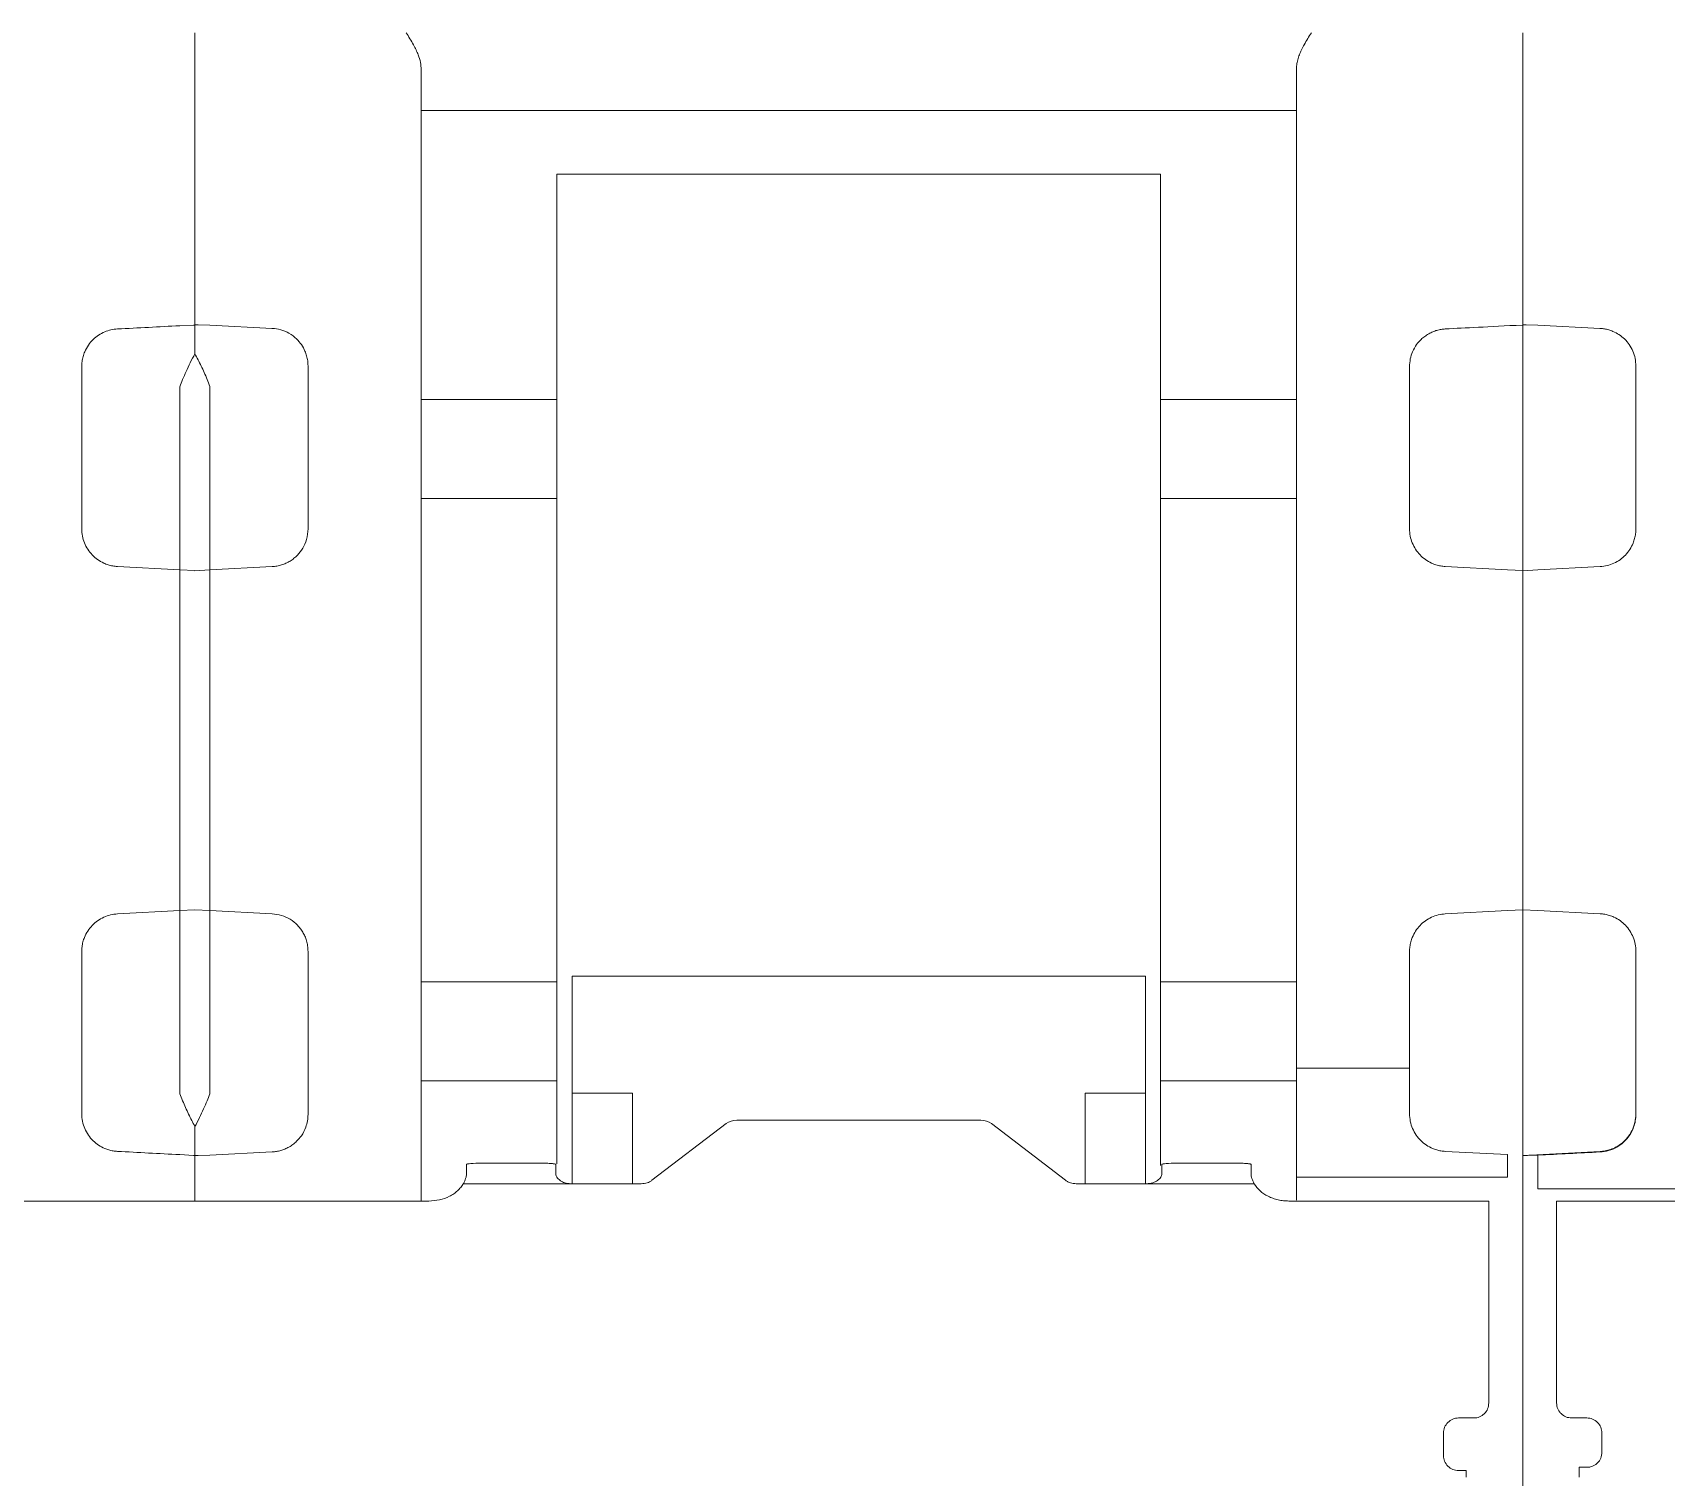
# Model space of a CAD drawing. Header units: millimetres. Extents: x 1359 to 3577, y 1336 to 3557.
# Drawn here: x 2009.12 to 2030.77, y 2945.63 to 2964.79 of the extents above; entities that cross this region are included whole.
import ezdxf

# ---------------------------------------------------------------- set-up
doc = ezdxf.new("R2010")
doc.units = ezdxf.units.MM
doc.layers.add('000-PI-Oprema', color=30, linetype='Continuous', lineweight=5)

msp = doc.modelspace()

# ---------------------------------------------------------------- linework, layer by layer
at = {"layer": '000-PI-Oprema', "color": 0, "lineweight": 0}
for p, q in [((2011.271, 2964.789), (2011.271, 2963.547)), ((2025.871, 2963.758), (2014.271, 2963.758)), ((2011.271, 2963.547), (2011.271, 2960.914)), ((2016.071, 2962.088), (2016.071, 2962.912)), ((2024.071, 2962.912), (2016.071, 2962.912)), ((2024.071, 2962.912), (2024.071, 2962.088)), ((2016.071, 2962.088), (2016.071, 2959.923)), ((2024.071, 2959.923), (2024.071, 2962.088)), ((2011.071, 2960.903), (2011.252, 2960.912)), ((2011.317, 2960.913), (2011.289, 2960.914)), ((2011.471, 2960.908), (2011.317, 2960.913)), ((2012.297, 2960.867), (2011.471, 2960.91)), ((2028.917, 2960.913), (2028.889, 2960.914)), ((2029.071, 2960.908), (2028.917, 2960.913)), ((2029.897, 2960.867), (2029.071, 2960.91)), ((2029.071, 2960.908), (2029.071, 2960.91)), ((2012.297, 2960.867), (2012.297, 2960.861)), ((2029.897, 2960.861), (2029.897, 2960.867)), ((2028.871, 2957.654), (2028.871, 2960.531)), ((2028.871, 2960.53), (2028.871, 2957.656)), ((2011.071, 2960.094), (2011.071, 2957.667)), ((2011.471, 2957.665), (2011.471, 2960.096)), ((2014.271, 2959.923), (2016.071, 2959.923)), ((2016.071, 2959.923), (2016.071, 2958.612)), ((2024.071, 2958.612), (2024.071, 2959.923)), ((2024.071, 2959.923), (2025.871, 2959.923)), ((2016.071, 2958.612), (2014.271, 2958.612)), ((2016.071, 2958.612), (2016.071, 2952.2)), ((2024.071, 2952.2), (2024.071, 2958.612)), ((2025.871, 2958.612), (2024.071, 2958.612)), ((2011.071, 2957.667), (2010.245, 2957.71)), ((2011.071, 2957.667), (2011.271, 2957.656)), ((2011.471, 2957.665), (2011.271, 2957.654)), ((2012.297, 2957.708), (2011.471, 2957.665)), ((2027.845, 2957.71), (2028.671, 2957.667)), ((2028.671, 2957.667), (2028.871, 2957.656)), ((2028.871, 2957.654), (2029.071, 2957.665)), ((2029.071, 2957.665), (2029.897, 2957.708)), ((2010.245, 2953.103), (2011.071, 2953.146)), ((2011.271, 2953.156), (2011.071, 2953.146)), ((2011.071, 2953.146), (2011.071, 2950.718)), ((2011.271, 2953.158), (2011.471, 2953.148)), ((2011.471, 2953.148), (2012.297, 2953.104)), ((2011.471, 2950.716), (2011.471, 2953.148)), ((2028.671, 2953.146), (2027.845, 2953.103)), ((2028.871, 2953.156), (2028.671, 2953.146)), ((2029.071, 2953.148), (2028.871, 2953.158)), ((2028.871, 2952.106), (2028.871, 2953.158)), ((2028.871, 2953.156), (2028.871, 2951.983)), ((2029.897, 2953.104), (2029.071, 2953.148)), ((2016.271, 2950.726), (2016.271, 2952.277)), ((2016.271, 2952.277), (2023.871, 2952.277)), ((2023.871, 2952.277), (2023.871, 2950.726)), ((2024.071, 2952.278), (2024.066, 2952.278)), ((2014.271, 2952.2), (2016.071, 2952.2)), ((2016.071, 2952.2), (2016.071, 2950.89)), ((2024.071, 2950.89), (2024.071, 2952.2)), ((2024.071, 2952.2), (2025.871, 2952.2)), ((2027.371, 2951.056), (2025.871, 2951.056)), ((2016.071, 2950.89), (2014.271, 2950.89)), ((2016.071, 2950.89), (2016.071, 2949.786)), ((2016.271, 2950.726), (2017.071, 2950.726)), ((2016.271, 2949.524), (2016.271, 2950.726)), ((2017.071, 2950.726), (2017.071, 2949.524)), ((2023.071, 2950.726), (2023.871, 2950.726)), ((2023.071, 2949.524), (2023.071, 2950.726)), ((2023.871, 2950.726), (2023.871, 2949.524)), ((2024.071, 2949.765), (2024.071, 2950.89)), ((2024.071, 2950.89), (2025.871, 2950.89)), ((2017.33, 2949.569), (2018.313, 2950.322)), ((2018.454, 2950.367), (2021.688, 2950.367)), ((2021.83, 2950.322), (2022.813, 2949.569)), ((2011.252, 2949.9), (2011.071, 2949.91)), ((2011.271, 2949.899), (2011.271, 2949.294)), ((2011.317, 2949.899), (2011.471, 2949.904)), ((2011.471, 2949.902), (2012.297, 2949.945)), ((2011.471, 2949.904), (2011.471, 2949.902)), ((2027.845, 2949.953), (2028.671, 2949.91)), ((2028.889, 2949.898), (2029.897, 2949.951)), ((2029.071, 2949.902), (2029.071, 2949.904)), ((2029.897, 2949.945), (2029.897, 2949.951)), ((2014.871, 2949.701), (2014.871, 2949.779)), ((2015.854, 2949.797), (2015.071, 2949.797)), ((2016.054, 2949.779), (2016.054, 2949.701)), ((2024.088, 2949.701), (2024.088, 2949.779)), ((2025.072, 2949.797), (2024.288, 2949.797)), ((2025.272, 2949.779), (2025.272, 2949.701)), ((2025.871, 2949.306), (2025.871, 2949.729)), ((2014.271, 2949.577), (2014.271, 2949.294)), ((2014.829, 2949.524), (2016.254, 2949.524)), ((2017.188, 2949.524), (2016.254, 2949.524)), ((2023.888, 2949.524), (2022.954, 2949.524)), ((2025.313, 2949.524), (2023.888, 2949.524)), ((2028.671, 2949.61), (2025.871, 2949.61)), ((2031.671, 2949.454), (2029.071, 2949.454)), ((2008.172, 2949.294), (2014.371, 2949.294)), ((2025.772, 2949.294), (2028.421, 2949.294)), ((2028.421, 2949.294), (2028.421, 2948.682)), ((2029.321, 2948.682), (2029.321, 2949.294)), ((2029.321, 2949.294), (2031.971, 2949.294)), ((2028.421, 2946.616), (2028.421, 2948.025)), ((2029.321, 2948.025), (2029.321, 2946.616)), ((2028.221, 2946.417), (2028.021, 2946.417)), ((2029.721, 2946.417), (2029.521, 2946.417)), ((2027.821, 2946.217), (2027.821, 2945.919)), ((2029.921, 2945.968), (2029.921, 2946.217)), ((2028.871, 2945.706), (2028.871, 2946.023)), ((2028.871, 2946.023), (2028.871, 2945.856)), ((2029.621, 2945.763), (2029.721, 2945.763)), ((2029.621, 2945.719), (2029.621, 2945.763)), ((2028.021, 2945.719), (2028.121, 2945.719)), ((2028.121, 2945.63), (2028.121, 2945.719)), ((2028.871, 2944.432), (2028.871, 2945.706)), ((2028.871, 2945.706), (2028.871, 2943.509)), ((2029.621, 2945.719), (2029.621, 2945.63))]:
    msp.add_line(p, q, dxfattribs=at)
for points, knots in [([(2014.071, 2964.789), (2014.105, 2964.736), (2014.152, 2964.662), (2014.203, 2964.562), (2014.237, 2964.485), (2014.264, 2964.398), (2014.269, 2964.331), (2014.271, 2964.299)], [0, 0, 0, 0, 0.350596, 0.493868, 0.625405, 0.821427, 1, 1, 1, 1]), ([(2025.871, 2964.299), (2025.872, 2964.32), (2025.874, 2964.364), (2025.889, 2964.43), (2025.91, 2964.496), (2025.94, 2964.563), (2025.991, 2964.662), (2026.038, 2964.737), (2026.071, 2964.789)], [0, 0, 0, 0, 0.117336, 0.242611, 0.377617, 0.505972, 0.652001, 1, 1, 1, 1]), ([(2028.871, 2963.547), (2028.871, 2963.561), (2028.871, 2963.587), (2028.871, 2963.634), (2028.871, 2963.687), (2028.871, 2963.767), (2028.871, 2963.882), (2028.871, 2964.042), (2028.871, 2964.218), (2028.871, 2964.405), (2028.871, 2964.596), (2028.871, 2964.725), (2028.871, 2964.789)], [0, 0, 0, 0, 0.061391, 0.122427, 0.18342, 0.24468, 0.372209, 0.500076, 0.627605, 0.755472, 0.877481, 1, 1, 1, 1]), ([(2028.871, 2964.789), (2028.871, 2964.757), (2028.871, 2964.693), (2028.871, 2964.597), (2028.871, 2964.502), (2028.871, 2964.375), (2028.871, 2964.219), (2028.871, 2964.042), (2028.871, 2963.882), (2028.871, 2963.745), (2028.871, 2963.63), (2028.871, 2963.575), (2028.871, 2963.547)], [0, 0, 0, 0, 0.061391, 0.122427, 0.18342, 0.24468, 0.372209, 0.500076, 0.627605, 0.755472, 0.877481, 1, 1, 1, 1]), ([(2014.271, 2964.299), (2014.271, 2964.283), (2014.271, 2964.252), (2014.271, 2964.21), (2014.271, 2964.174), (2014.271, 2964.155), (2014.271, 2964.145)], [0, 0, 0, 0, 0.251193, 0.5, 0.748807, 1, 1, 1, 1]), ([(2025.871, 2964.145), (2025.871, 2964.155), (2025.871, 2964.174), (2025.871, 2964.21), (2025.871, 2964.252), (2025.871, 2964.283), (2025.871, 2964.299)], [0, 0, 0, 0, 0.251193, 0.5, 0.748807, 1, 1, 1, 1]), ([(2014.271, 2964.145), (2014.271, 2964.105), (2014.271, 2964.024), (2014.271, 2963.893), (2014.271, 2963.753), (2014.271, 2963.606), (2014.271, 2963.45), (2014.271, 2963.285), (2014.271, 2963.113), (2014.271, 2962.872), (2014.271, 2962.553), (2014.271, 2962.142), (2014.271, 2961.705), (2014.271, 2961.392), (2014.271, 2961.235)], [0, 0, 0, 0, 0.062736, 0.125281, 0.187695, 0.250043, 0.312387, 0.374792, 0.437318, 0.500031, 0.625212, 0.749931, 0.874692, 1, 1, 1, 1]), ([(2025.871, 2961.083), (2025.871, 2961.167), (2025.871, 2961.333), (2025.871, 2961.575), (2025.871, 2961.81), (2025.871, 2962.037), (2025.871, 2962.257), (2025.871, 2962.47), (2025.871, 2962.676), (2025.871, 2962.94), (2025.871, 2963.249), (2025.871, 2963.585), (2025.871, 2963.889), (2025.871, 2964.06), (2025.871, 2964.145)], [0, 0, 0, 0, 0.062754, 0.125301, 0.187708, 0.250043, 0.312375, 0.374772, 0.437302, 0.500033, 0.625237, 0.749935, 0.874674, 1, 1, 1, 1]), ([(2028.871, 2960.914), (2028.871, 2960.985), (2028.871, 2961.128), (2028.871, 2961.334), (2028.871, 2961.535), (2028.871, 2961.73), (2028.871, 2961.918), (2028.871, 2962.101), (2028.871, 2962.277), (2028.871, 2962.504), (2028.871, 2962.77), (2028.871, 2963.06), (2028.871, 2963.323), (2028.871, 2963.472), (2028.871, 2963.547)], [0, 0, 0, 0, 0.062728, 0.125271, 0.18769, 0.250045, 0.312396, 0.374804, 0.437328, 0.500029, 0.625194, 0.749922, 0.874696, 1, 1, 1, 1]), ([(2028.871, 2963.547), (2028.871, 2963.511), (2028.871, 2963.437), (2028.871, 2963.317), (2028.871, 2963.191), (2028.871, 2963.057), (2028.871, 2962.915), (2028.871, 2962.766), (2028.871, 2962.61), (2028.871, 2962.392), (2028.871, 2962.104), (2028.871, 2961.731), (2028.871, 2961.336), (2028.871, 2961.054), (2028.871, 2960.912)], [0, 0, 0, 0, 0.062728, 0.125272, 0.18769, 0.250045, 0.312396, 0.374803, 0.437328, 0.500029, 0.625194, 0.749922, 0.874696, 1, 1, 1, 1]), ([(2014.271, 2961.235), (2014.271, 2961.171), (2014.271, 2961.044), (2014.271, 2960.845), (2014.271, 2960.643), (2014.271, 2960.435), (2014.271, 2960.223), (2014.271, 2960.006), (2014.271, 2959.784), (2014.271, 2959.633), (2014.271, 2959.558)], [0, 0, 0, 0, 0.12575, 0.250858, 0.375537, 0.5, 0.624463, 0.749142, 0.87425, 1, 1, 1, 1]), ([(2025.871, 2959.69), (2025.871, 2959.761), (2025.871, 2959.903), (2025.871, 2960.111), (2025.871, 2960.315), (2025.871, 2960.514), (2025.871, 2960.709), (2025.871, 2960.899), (2025.871, 2961.022), (2025.871, 2961.083)], [0, 0, 0, 0, 0.143512, 0.28637, 0.428834, 0.571166, 0.71363, 0.856488, 1, 1, 1, 1]), ([(2009.771, 2960.36), (2009.772, 2960.383), (2009.774, 2960.428), (2009.788, 2960.494), (2009.814, 2960.568), (2009.857, 2960.646), (2009.919, 2960.72), (2009.993, 2960.779), (2010.074, 2960.822), (2010.158, 2960.851), (2010.216, 2960.857), (2010.245, 2960.86)], [0, 0, 0, 0, 0.093221, 0.185813, 0.279137, 0.41434, 0.546905, 0.668022, 0.785627, 0.893606, 1, 1, 1, 1]), ([(2012.771, 2960.369), (2012.77, 2960.392), (2012.769, 2960.437), (2012.754, 2960.503), (2012.729, 2960.576), (2012.686, 2960.653), (2012.617, 2960.735), (2012.525, 2960.804), (2012.413, 2960.853), (2012.335, 2960.863), (2012.297, 2960.867)], [0, 0, 0, 0, 0.092601, 0.18543, 0.278489, 0.413813, 0.545287, 0.709927, 0.860804, 1, 1, 1, 1]), ([(2027.845, 2960.86), (2027.827, 2960.858), (2027.789, 2960.855), (2027.733, 2960.842), (2027.678, 2960.823), (2027.623, 2960.796), (2027.571, 2960.762), (2027.516, 2960.715), (2027.458, 2960.648), (2027.41, 2960.561), (2027.377, 2960.462), (2027.373, 2960.394), (2027.371, 2960.36)], [0, 0, 0, 0, 0.067869, 0.138425, 0.211987, 0.288836, 0.369219, 0.453352, 0.573685, 0.721104, 0.860335, 1, 1, 1, 1]), ([(2029.897, 2960.867), (2029.917, 2960.865), (2029.956, 2960.862), (2030.012, 2960.849), (2030.078, 2960.825), (2030.15, 2960.786), (2030.224, 2960.727), (2030.287, 2960.653), (2030.334, 2960.566), (2030.365, 2960.47), (2030.369, 2960.403), (2030.371, 2960.369)], [0, 0, 0, 0, 0.071618, 0.143308, 0.216363, 0.334035, 0.455285, 0.587191, 0.721903, 0.860899, 1, 1, 1, 1]), ([(2011.071, 2960.094), (2011.084, 2960.126), (2011.111, 2960.195), (2011.157, 2960.301), (2011.211, 2960.417), (2011.25, 2960.491), (2011.271, 2960.53)], [0, 0, 0, 0, 0.193415, 0.424448, 0.693252, 1, 1, 1, 1]), ([(2011.471, 2960.096), (2011.459, 2960.128), (2011.434, 2960.191), (2011.395, 2960.282), (2011.355, 2960.369), (2011.313, 2960.453), (2011.285, 2960.505), (2011.271, 2960.531)], [0, 0, 0, 0, 0.194202, 0.390464, 0.589612, 0.792498, 1, 1, 1, 1]), ([(2027.371, 2960.36), (2027.371, 2960.295), (2027.371, 2960.163), (2027.371, 2959.962), (2027.371, 2959.825), (2027.371, 2959.757)], [0, 0, 0, 0, 0.333419, 0.666581, 1, 1, 1, 1]), ([(2025.871, 2951.123), (2025.871, 2951.237), (2025.871, 2951.465), (2025.871, 2951.81), (2025.871, 2952.158), (2025.871, 2952.508), (2025.871, 2952.862), (2025.871, 2953.459), (2025.871, 2954.306), (2025.871, 2955.406), (2025.871, 2956.506), (2025.871, 2957.473), (2025.871, 2958.305), (2025.871, 2959.005), (2025.871, 2959.461), (2025.871, 2959.69)], [0, 0, 0, 0, 0.041431, 0.082793, 0.124119, 0.165441, 0.206793, 0.248207, 0.374079, 0.500012, 0.625883, 0.751817, 0.834548, 0.917188, 1, 1, 1, 1]), ([(2027.371, 2959.757), (2027.371, 2959.655), (2027.371, 2959.452), (2027.371, 2959.145), (2027.371, 2958.835), (2027.371, 2958.523), (2027.371, 2958.314), (2027.371, 2958.209)], [0, 0, 0, 0, 0.200123, 0.400061, 0.599939, 0.799877, 1, 1, 1, 1]), ([(2030.371, 2958.207), (2030.371, 2958.327), (2030.371, 2958.566), (2030.371, 2958.921), (2030.371, 2959.274), (2030.371, 2959.506), (2030.371, 2959.622)], [0, 0, 0, 0, 0.2501, 0.5, 0.7499, 1, 1, 1, 1]), ([(2014.271, 2959.558), (2014.271, 2959.447), (2014.271, 2959.225), (2014.271, 2958.89), (2014.271, 2958.552), (2014.271, 2958.212), (2014.271, 2957.87), (2014.271, 2957.291), (2014.271, 2956.471), (2014.271, 2955.406), (2014.271, 2954.342), (2014.271, 2953.406), (2014.271, 2952.6), (2014.271, 2951.921), (2014.271, 2951.477), (2014.271, 2951.255)], [0, 0, 0, 0, 0.041447, 0.082829, 0.124176, 0.16552, 0.206891, 0.248321, 0.374134, 0.500011, 0.625824, 0.751702, 0.834467, 0.91715, 1, 1, 1, 1]), ([(2010.245, 2957.71), (2010.224, 2957.712), (2010.182, 2957.715), (2010.121, 2957.731), (2010.053, 2957.757), (2009.98, 2957.799), (2009.908, 2957.862), (2009.849, 2957.936), (2009.805, 2958.021), (2009.776, 2958.113), (2009.773, 2958.177), (2009.771, 2958.209)], [0, 0, 0, 0, 0.082209, 0.16366, 0.245689, 0.369303, 0.493372, 0.618767, 0.744744, 0.872104, 1, 1, 1, 1]), ([(2012.297, 2957.708), (2012.318, 2957.71), (2012.359, 2957.714), (2012.42, 2957.729), (2012.478, 2957.751), (2012.534, 2957.781), (2012.586, 2957.817), (2012.645, 2957.872), (2012.707, 2957.953), (2012.76, 2958.07), (2012.767, 2958.16), (2012.771, 2958.207)], [0, 0, 0, 0, 0.080411, 0.161533, 0.243405, 0.326066, 0.409552, 0.493901, 0.642123, 0.810797, 1, 1, 1, 1]), ([(2027.845, 2957.71), (2027.824, 2957.712), (2027.782, 2957.715), (2027.721, 2957.731), (2027.653, 2957.757), (2027.58, 2957.799), (2027.508, 2957.862), (2027.449, 2957.936), (2027.405, 2958.021), (2027.376, 2958.113), (2027.373, 2958.177), (2027.371, 2958.209)], [0, 0, 0, 0, 0.082209, 0.16366, 0.245689, 0.369303, 0.493372, 0.618767, 0.744744, 0.872104, 1, 1, 1, 1]), ([(2030.371, 2958.207), (2030.371, 2958.186), (2030.369, 2958.144), (2030.356, 2958.081), (2030.333, 2958.01), (2030.294, 2957.935), (2030.235, 2957.86), (2030.163, 2957.797), (2030.081, 2957.75), (2029.991, 2957.718), (2029.929, 2957.711), (2029.897, 2957.708)], [0, 0, 0, 0, 0.085507, 0.170147, 0.255273, 0.381189, 0.506725, 0.630753, 0.754527, 0.877113, 1, 1, 1, 1]), ([(2011.071, 2957.667), (2011.071, 2957.56), (2011.071, 2957.346), (2011.071, 2957.024), (2011.071, 2956.702), (2011.071, 2956.379), (2011.071, 2956.055), (2011.071, 2955.731), (2011.071, 2955.325), (2011.071, 2954.838), (2011.071, 2954.272), (2011.071, 2953.707), (2011.071, 2953.333), (2011.071, 2953.146)], [0, 0, 0, 0, 0.071556, 0.142997, 0.214365, 0.285706, 0.357065, 0.428486, 0.500013, 0.625062, 0.749916, 0.874816, 1, 1, 1, 1]), ([(2028.871, 2957.656), (2028.871, 2957.55), (2028.871, 2957.338), (2028.871, 2957.017), (2028.871, 2956.697), (2028.871, 2956.375), (2028.871, 2956.053), (2028.871, 2955.73), (2028.871, 2955.326), (2028.871, 2954.841), (2028.871, 2954.276), (2028.871, 2953.714), (2028.871, 2953.342), (2028.871, 2953.156)], [0, 0, 0, 0, 0.071572, 0.143012, 0.214372, 0.285701, 0.357051, 0.428472, 0.500015, 0.625079, 0.749917, 0.8748, 1, 1, 1, 1]), ([(2028.871, 2953.158), (2028.871, 2953.264), (2028.871, 2953.477), (2028.871, 2953.796), (2028.871, 2954.117), (2028.871, 2954.438), (2028.871, 2954.76), (2028.871, 2955.083), (2028.871, 2955.487), (2028.871, 2955.972), (2028.871, 2956.535), (2028.871, 2957.097), (2028.871, 2957.468), (2028.871, 2957.654)], [0, 0, 0, 0, 0.071572, 0.143012, 0.214372, 0.285701, 0.357051, 0.428472, 0.500015, 0.625079, 0.749917, 0.8748, 1, 1, 1, 1]), ([(2012.771, 2952.605), (2012.77, 2952.629), (2012.768, 2952.677), (2012.753, 2952.745), (2012.731, 2952.806), (2012.702, 2952.861), (2012.669, 2952.909), (2012.617, 2952.97), (2012.537, 2953.035), (2012.421, 2953.089), (2012.339, 2953.099), (2012.297, 2953.104)], [0, 0, 0, 0, 0.097376, 0.189595, 0.276665, 0.358598, 0.435408, 0.507112, 0.674555, 0.83875, 1, 1, 1, 1]), ([(2029.897, 2953.104), (2029.918, 2953.103), (2029.96, 2953.099), (2030.021, 2953.083), (2030.09, 2953.057), (2030.163, 2953.015), (2030.235, 2952.953), (2030.294, 2952.878), (2030.338, 2952.793), (2030.366, 2952.701), (2030.37, 2952.637), (2030.371, 2952.605)], [0, 0, 0, 0, 0.082205, 0.163652, 0.245679, 0.369354, 0.493482, 0.618917, 0.744935, 0.872201, 1, 1, 1, 1]), ([(2009.771, 2952.603), (2009.772, 2952.625), (2009.774, 2952.667), (2009.786, 2952.73), (2009.81, 2952.801), (2009.849, 2952.876), (2009.908, 2952.951), (2009.98, 2953.013), (2010.062, 2953.06), (2010.151, 2953.093), (2010.214, 2953.099), (2010.245, 2953.103)], [0, 0, 0, 0, 0.085573, 0.170275, 0.255463, 0.381339, 0.506835, 0.630803, 0.754517, 0.877108, 1, 1, 1, 1]), ([(2027.371, 2952.603), (2027.372, 2952.625), (2027.374, 2952.667), (2027.386, 2952.73), (2027.41, 2952.801), (2027.449, 2952.876), (2027.508, 2952.951), (2027.58, 2953.013), (2027.662, 2953.06), (2027.751, 2953.093), (2027.814, 2953.099), (2027.845, 2953.103)], [0, 0, 0, 0, 0.085573, 0.170275, 0.255463, 0.381339, 0.506835, 0.630803, 0.754517, 0.877108, 1, 1, 1, 1]), ([(2027.371, 2952.603), (2027.371, 2952.499), (2027.371, 2952.289), (2027.371, 2951.977), (2027.371, 2951.668), (2027.371, 2951.36), (2027.371, 2951.157), (2027.371, 2951.056)], [0, 0, 0, 0, 0.200123, 0.400061, 0.599939, 0.799877, 1, 1, 1, 1]), ([(2030.371, 2951.19), (2030.371, 2951.306), (2030.371, 2951.539), (2030.371, 2951.892), (2030.371, 2952.247), (2030.371, 2952.486), (2030.371, 2952.605)], [0, 0, 0, 0, 0.2501, 0.5, 0.7499, 1, 1, 1, 1]), ([(2028.871, 2950.281), (2028.871, 2950.281), (2028.871, 2950.608), (2028.871, 2950.991), (2028.871, 2951.48), (2028.871, 2951.834), (2028.871, 2952.063), (2028.871, 2952.092), (2028.871, 2952.106)], [0, 0, 0, 0, 0.008736, 0.206989, 0.405242, 0.603494, 0.801747, 1, 1, 1, 1]), ([(2028.871, 2952.006), (2028.871, 2951.992), (2028.871, 2951.964), (2028.871, 2951.742), (2028.871, 2951.394), (2028.871, 2950.937), (2028.871, 2950.554), (2028.871, 2950.283)], [0, 0, 0, 0, 0.201961, 0.403921, 0.605881, 0.807842, 1, 1, 1, 1]), ([(2014.271, 2951.255), (2014.271, 2951.179), (2014.271, 2951.028), (2014.271, 2950.807), (2014.271, 2950.59), (2014.271, 2950.378), (2014.271, 2950.17), (2014.271, 2949.967), (2014.271, 2949.769), (2014.271, 2949.641), (2014.271, 2949.577)], [0, 0, 0, 0, 0.12575, 0.250858, 0.375537, 0.5, 0.624463, 0.749142, 0.87425, 1, 1, 1, 1]), ([(2030.371, 2950.443), (2030.371, 2950.504), (2030.371, 2950.625), (2030.371, 2950.811), (2030.371, 2950.999), (2030.371, 2951.126), (2030.371, 2951.19)], [0, 0, 0, 0, 0.25014, 0.5, 0.74986, 1, 1, 1, 1]), ([(2025.871, 2949.729), (2025.871, 2949.791), (2025.871, 2949.913), (2025.871, 2950.103), (2025.871, 2950.298), (2025.871, 2950.497), (2025.871, 2950.701), (2025.871, 2950.909), (2025.871, 2951.052), (2025.871, 2951.123)], [0, 0, 0, 0, 0.143512, 0.28637, 0.428834, 0.571166, 0.71363, 0.856488, 1, 1, 1, 1]), ([(2027.371, 2951.056), (2027.371, 2950.987), (2027.371, 2950.851), (2027.371, 2950.649), (2027.371, 2950.518), (2027.371, 2950.452)], [0, 0, 0, 0, 0.333419, 0.666581, 1, 1, 1, 1]), ([(2011.071, 2950.718), (2011.084, 2950.687), (2011.109, 2950.623), (2011.148, 2950.532), (2011.188, 2950.445), (2011.229, 2950.361), (2011.257, 2950.309), (2011.271, 2950.283)], [0, 0, 0, 0, 0.1942, 0.390457, 0.5896, 0.792488, 1, 1, 1, 1]), ([(2011.471, 2950.716), (2011.459, 2950.685), (2011.431, 2950.616), (2011.385, 2950.51), (2011.331, 2950.394), (2011.292, 2950.32), (2011.271, 2950.281)], [0, 0, 0, 0, 0.193384, 0.424408, 0.693222, 1, 1, 1, 1]), ([(2010.245, 2949.953), (2010.226, 2949.955), (2010.187, 2949.958), (2010.131, 2949.971), (2010.065, 2949.995), (2009.993, 2950.033), (2009.919, 2950.093), (2009.856, 2950.167), (2009.809, 2950.254), (2009.777, 2950.351), (2009.773, 2950.418), (2009.771, 2950.452)], [0, 0, 0, 0, 0.070996, 0.142095, 0.214573, 0.332083, 0.453298, 0.585758, 0.72107, 0.860537, 1, 1, 1, 1]), ([(2012.297, 2949.945), (2012.316, 2949.947), (2012.354, 2949.95), (2012.41, 2949.963), (2012.466, 2949.983), (2012.52, 2950.009), (2012.573, 2950.044), (2012.63, 2950.093), (2012.693, 2950.167), (2012.74, 2950.26), (2012.767, 2950.357), (2012.77, 2950.414), (2012.771, 2950.443)], [0, 0, 0, 0, 0.068374, 0.139376, 0.213318, 0.290476, 0.371092, 0.45538, 0.587276, 0.76147, 0.88059, 1, 1, 1, 1]), ([(2027.845, 2949.953), (2027.826, 2949.955), (2027.787, 2949.958), (2027.731, 2949.971), (2027.665, 2949.995), (2027.593, 2950.033), (2027.519, 2950.093), (2027.456, 2950.167), (2027.409, 2950.254), (2027.377, 2950.351), (2027.373, 2950.418), (2027.371, 2950.452)], [0, 0, 0, 0, 0.070997, 0.142096, 0.214572, 0.332081, 0.453288, 0.585757, 0.721078, 0.860541, 1, 1, 1, 1]), ([(2029.897, 2949.951), (2029.939, 2949.953), (2029.985, 2949.961), (2030.085, 2949.995), (2030.138, 2950.022), (2030.238, 2950.104), (2030.284, 2950.159), (2030.352, 2950.293), (2030.371, 2950.371), (2030.371, 2950.45)], [0, 0, 0, 0, 0.25, 0.25, 0.5, 0.5, 0.75, 0.75, 1, 1, 1, 1]), ([(2029.897, 2949.945), (2029.916, 2949.947), (2029.954, 2949.95), (2030.01, 2949.963), (2030.066, 2949.983), (2030.12, 2950.009), (2030.173, 2950.044), (2030.23, 2950.093), (2030.293, 2950.167), (2030.34, 2950.26), (2030.367, 2950.357), (2030.37, 2950.414), (2030.371, 2950.443)], [0, 0, 0, 0, 0.068374, 0.139377, 0.213319, 0.290477, 0.371094, 0.455382, 0.587277, 0.761474, 0.880592, 1, 1, 1, 1]), ([(2028.871, 2949.901), (2028.871, 2949.829), (2028.871, 2949.687), (2028.871, 2949.48), (2028.871, 2949.279), (2028.871, 2949.084), (2028.871, 2948.895), (2028.871, 2948.713), (2028.871, 2948.536), (2028.871, 2948.31), (2028.871, 2948.043), (2028.871, 2947.753), (2028.871, 2947.49), (2028.871, 2947.34), (2028.871, 2947.265)], [0, 0, 0, 0, 0.062728, 0.125272, 0.18769, 0.250045, 0.312396, 0.374803, 0.437328, 0.500029, 0.625194, 0.749922, 0.874696, 1, 1, 1, 1]), ([(2028.871, 2947.265), (2028.871, 2947.302), (2028.871, 2947.375), (2028.871, 2947.495), (2028.871, 2947.622), (2028.871, 2947.756), (2028.871, 2947.897), (2028.871, 2948.046), (2028.871, 2948.202), (2028.871, 2948.42), (2028.871, 2948.708), (2028.871, 2949.08), (2028.871, 2949.475), (2028.871, 2949.757), (2028.871, 2949.899)], [0, 0, 0, 0, 0.062728, 0.125271, 0.18769, 0.250045, 0.312396, 0.374804, 0.437328, 0.500029, 0.625194, 0.749922, 0.874696, 1, 1, 1, 1]), ([(2029.071, 2949.904), (2029.045, 2949.903), (2028.992, 2949.902), (2028.942, 2949.9), (2028.917, 2949.899)], [0, 0, 0, 0, 0.508632, 1, 1, 1, 1]), ([(2014.871, 2949.651), (2014.871, 2949.642), (2014.87, 2949.625), (2014.861, 2949.594), (2014.849, 2949.561), (2014.836, 2949.536), (2014.829, 2949.524)], [0, 0, 0, 0, 0.256458, 0.506841, 0.753776, 1, 1, 1, 1]), ([(2014.871, 2949.779), (2014.871, 2949.784), (2014.893, 2949.789), (2014.967, 2949.795), (2015.019, 2949.797), (2015.071, 2949.797)], [0, 0, 0, 0, 0.5, 0.5, 1, 1, 1, 1]), ([(2016.054, 2949.779), (2016.054, 2949.781), (2016.052, 2949.783), (2016.04, 2949.786), (2016.022, 2949.789), (2015.989, 2949.793), (2015.933, 2949.796), (2015.881, 2949.797), (2015.854, 2949.797)], [0, 0, 0, 0, 0.128148, 0.251094, 0.373747, 0.501054, 0.748354, 1, 1, 1, 1]), ([(2016.254, 2949.524), (2016.241, 2949.525), (2016.214, 2949.526), (2016.175, 2949.535), (2016.141, 2949.549), (2016.101, 2949.574), (2016.062, 2949.611), (2016.057, 2949.637), (2016.054, 2949.651)], [0, 0, 0, 0, 0.128818, 0.251822, 0.37424, 0.501366, 0.746636, 1, 1, 1, 1]), ([(2024.088, 2949.651), (2024.088, 2949.644), (2024.086, 2949.632), (2024.075, 2949.61), (2024.057, 2949.588), (2024.024, 2949.561), (2023.969, 2949.531), (2023.915, 2949.527), (2023.888, 2949.524)], [0, 0, 0, 0, 0.130698, 0.254597, 0.376443, 0.501216, 0.749391, 1, 1, 1, 1]), ([(2024.088, 2949.779), (2024.088, 2949.784), (2024.11, 2949.789), (2024.184, 2949.795), (2024.236, 2949.797), (2024.288, 2949.797)], [0, 0, 0, 0, 0.5, 0.5, 1, 1, 1, 1]), ([(2025.272, 2949.779), (2025.271, 2949.781), (2025.269, 2949.783), (2025.258, 2949.786), (2025.239, 2949.789), (2025.206, 2949.793), (2025.151, 2949.796), (2025.098, 2949.797), (2025.072, 2949.797)], [0, 0, 0, 0, 0.128148, 0.251094, 0.373747, 0.501054, 0.748354, 1, 1, 1, 1]), ([(2025.313, 2949.524), (2025.307, 2949.536), (2025.294, 2949.561), (2025.281, 2949.594), (2025.273, 2949.625), (2025.272, 2949.642), (2025.272, 2949.651)], [0, 0, 0, 0, 0.246224, 0.493159, 0.743542, 1, 1, 1, 1]), ([(2014.829, 2949.524), (2014.818, 2949.507), (2014.797, 2949.474), (2014.754, 2949.429), (2014.704, 2949.39), (2014.627, 2949.345), (2014.516, 2949.303), (2014.42, 2949.298), (2014.371, 2949.294)], [0, 0, 0, 0, 0.126929, 0.250928, 0.374602, 0.500576, 0.748126, 1, 1, 1, 1]), ([(2017.33, 2949.569), (2017.32, 2949.562), (2017.3, 2949.549), (2017.266, 2949.535), (2017.228, 2949.526), (2017.202, 2949.525), (2017.188, 2949.524)], [0, 0, 0, 0, 0.25487, 0.5, 0.74513, 1, 1, 1, 1]), ([(2022.954, 2949.524), (2022.941, 2949.525), (2022.915, 2949.526), (2022.877, 2949.535), (2022.842, 2949.549), (2022.823, 2949.562), (2022.813, 2949.569)], [0, 0, 0, 0, 0.25487, 0.5, 0.74513, 1, 1, 1, 1]), ([(2025.772, 2949.294), (2025.747, 2949.295), (2025.699, 2949.297), (2025.628, 2949.309), (2025.56, 2949.329), (2025.476, 2949.365), (2025.382, 2949.426), (2025.336, 2949.491), (2025.313, 2949.524)], [0, 0, 0, 0, 0.126929, 0.250928, 0.374602, 0.500576, 0.748126, 1, 1, 1, 1]), ([(2028.871, 2946.023), (2028.871, 2946.056), (2028.871, 2946.12), (2028.871, 2946.216), (2028.871, 2946.311), (2028.871, 2946.438), (2028.871, 2946.594), (2028.871, 2946.77), (2028.871, 2946.93), (2028.871, 2947.067), (2028.871, 2947.182), (2028.871, 2947.237), (2028.871, 2947.265)], [0, 0, 0, 0, 0.061391, 0.122427, 0.18342, 0.24468, 0.372209, 0.500076, 0.627605, 0.755472, 0.877481, 1, 1, 1, 1]), ([(2028.871, 2947.265), (2028.871, 2947.252), (2028.871, 2947.225), (2028.871, 2947.178), (2028.871, 2947.125), (2028.871, 2947.045), (2028.871, 2946.93), (2028.871, 2946.77), (2028.871, 2946.594), (2028.871, 2946.408), (2028.871, 2946.216), (2028.871, 2946.088), (2028.871, 2946.023)], [0, 0, 0, 0, 0.061391, 0.122427, 0.18342, 0.24468, 0.372209, 0.500076, 0.627605, 0.755472, 0.877481, 1, 1, 1, 1]), ([(2028.221, 2946.417), (2028.235, 2946.417), (2028.261, 2946.419), (2028.299, 2946.43), (2028.333, 2946.449), (2028.373, 2946.482), (2028.413, 2946.537), (2028.419, 2946.589), (2028.421, 2946.616)], [0, 0, 0, 0, 0.128148, 0.251094, 0.373747, 0.501054, 0.748354, 1, 1, 1, 1]), ([(2029.321, 2946.616), (2029.322, 2946.603), (2029.324, 2946.576), (2029.335, 2946.539), (2029.354, 2946.504), (2029.387, 2946.465), (2029.442, 2946.425), (2029.495, 2946.419), (2029.521, 2946.417)], [0, 0, 0, 0, 0.128148, 0.251094, 0.373747, 0.501054, 0.748354, 1, 1, 1, 1]), ([(2028.021, 2946.417), (2027.969, 2946.417), (2027.917, 2946.395), (2027.843, 2946.321), (2027.821, 2946.27), (2027.821, 2946.217)], [0, 0, 0, 0, 0.5, 0.5, 1, 1, 1, 1]), ([(2029.921, 2946.217), (2029.921, 2946.27), (2029.9, 2946.321), (2029.826, 2946.395), (2029.774, 2946.417), (2029.721, 2946.417)], [0, 0, 0, 0, 0.5, 0.5, 1, 1, 1, 1]), ([(2029.721, 2945.763), (2029.735, 2945.764), (2029.761, 2945.765), (2029.799, 2945.777), (2029.833, 2945.795), (2029.873, 2945.828), (2029.913, 2945.883), (2029.919, 2945.936), (2029.921, 2945.968)], [0, 0, 0, 0, 0.128148, 0.251094, 0.373747, 0.501054, 0.748354, 1, 1, 1, 1]), ([(2027.821, 2945.919), (2027.821, 2945.866), (2027.843, 2945.815), (2027.917, 2945.741), (2027.969, 2945.719), (2028.021, 2945.719)], [0, 0, 0, 0, 0.5, 0.5, 1, 1, 1, 1]), ([(2028.871, 2945.856), (2028.871, 2945.843), (2028.871, 2945.817), (2028.871, 2945.78), (2028.871, 2945.744), (2028.871, 2945.712), (2028.871, 2945.708), (2028.871, 2945.706)], [0, 0, 0, 0, 0.169382, 0.332374, 0.500748, 0.7482, 1, 1, 1, 1])]:
    msp.add_open_spline(points, degree=3, knots=knots, dxfattribs=at)
for points in [[(2010.245, 2960.86), (2010.52, 2960.874), (2010.796, 2960.888), (2011.071, 2960.903)], [(2011.252, 2960.912), (2011.258, 2960.912), (2011.265, 2960.912), (2011.271, 2960.912)], [(2011.271, 2960.914), (2011.277, 2960.914), (2011.283, 2960.914), (2011.289, 2960.914)], [(2011.271, 2960.53), (2011.271, 2960.76), (2011.271, 2960.897), (2011.271, 2960.912)], [(2027.845, 2960.86), (2028.12, 2960.874), (2028.396, 2960.888), (2028.871, 2960.912)], [(2028.889, 2960.914), (2028.883, 2960.914), (2028.877, 2960.914), (2028.871, 2960.914)], [(2028.871, 2960.914), (2028.871, 2960.898), (2028.871, 2960.762), (2028.871, 2960.531)], [(2028.871, 2960.53), (2028.871, 2960.76), (2028.871, 2960.897), (2028.871, 2960.912)], [(2009.771, 2959.757), (2009.771, 2959.963), (2009.771, 2960.164), (2009.771, 2960.36)], [(2012.771, 2960.369), (2012.771, 2960.128), (2012.771, 2959.878), (2012.771, 2959.622)], [(2030.371, 2960.369), (2030.371, 2960.128), (2030.371, 2959.878), (2030.371, 2959.622)], [(2009.771, 2958.209), (2009.771, 2958.734), (2009.771, 2959.251), (2009.771, 2959.757)], [(2012.771, 2959.622), (2012.771, 2959.159), (2012.771, 2958.686), (2012.771, 2958.207)], [(2011.471, 2957.665), (2011.471, 2956.174), (2011.471, 2954.638), (2011.471, 2953.148)], [(2009.771, 2951.056), (2009.771, 2951.562), (2009.771, 2952.079), (2009.771, 2952.603)], [(2012.771, 2952.605), (2012.771, 2952.126), (2012.771, 2951.654), (2012.771, 2951.19)], [(2012.771, 2951.19), (2012.771, 2950.934), (2012.771, 2950.685), (2012.771, 2950.443)], [(2009.771, 2950.452), (2009.771, 2950.648), (2009.771, 2950.85), (2009.771, 2951.056)], [(2018.313, 2950.322), (2018.35, 2950.35), (2018.402, 2950.367), (2018.454, 2950.367)], [(2021.688, 2950.367), (2021.741, 2950.367), (2021.793, 2950.35), (2021.83, 2950.322)], [(2011.271, 2949.901), (2011.271, 2949.916), (2011.271, 2950.052), (2011.271, 2950.283)], [(2028.871, 2949.901), (2028.871, 2949.916), (2028.871, 2950.052), (2028.871, 2950.283)], [(2028.871, 2950.281), (2028.871, 2950.051), (2028.871, 2949.914), (2028.871, 2949.899)], [(2011.071, 2949.91), (2010.796, 2949.924), (2010.52, 2949.938), (2010.245, 2949.953)], [(2011.271, 2949.901), (2011.265, 2949.9), (2011.258, 2949.9), (2011.252, 2949.9)], [(2011.289, 2949.898), (2011.283, 2949.898), (2011.277, 2949.899), (2011.271, 2949.899)], [(2011.317, 2949.899), (2011.307, 2949.899), (2011.298, 2949.898), (2011.289, 2949.898)], [(2028.671, 2949.61), (2028.671, 2949.707), (2028.671, 2949.807), (2028.671, 2949.91)], [(2028.871, 2949.899), (2028.877, 2949.898), (2028.883, 2949.898), (2028.889, 2949.898)], [(2028.917, 2949.899), (2028.907, 2949.899), (2028.898, 2949.898), (2028.889, 2949.898)], [(2029.897, 2949.945), (2029.622, 2949.931), (2029.347, 2949.917), (2029.071, 2949.902)], [(2029.071, 2949.902), (2029.071, 2949.748), (2029.071, 2949.599), (2029.071, 2949.454)], [(2014.871, 2949.701), (2014.871, 2949.696), (2014.871, 2949.678), (2014.871, 2949.651)], [(2016.054, 2949.651), (2016.054, 2949.678), (2016.054, 2949.696), (2016.054, 2949.701)], [(2024.088, 2949.701), (2024.088, 2949.696), (2024.088, 2949.678), (2024.088, 2949.651)], [(2025.272, 2949.651), (2025.272, 2949.678), (2025.272, 2949.696), (2025.272, 2949.701)], [(2028.421, 2948.025), (2028.421, 2948.259), (2028.421, 2948.501), (2028.421, 2948.682)], [(2029.321, 2948.682), (2029.321, 2948.501), (2029.321, 2948.259), (2029.321, 2948.025)]]:
    msp.add_open_spline(points, degree=3, dxfattribs=at)

doc.saveas('drawing.dxf')
